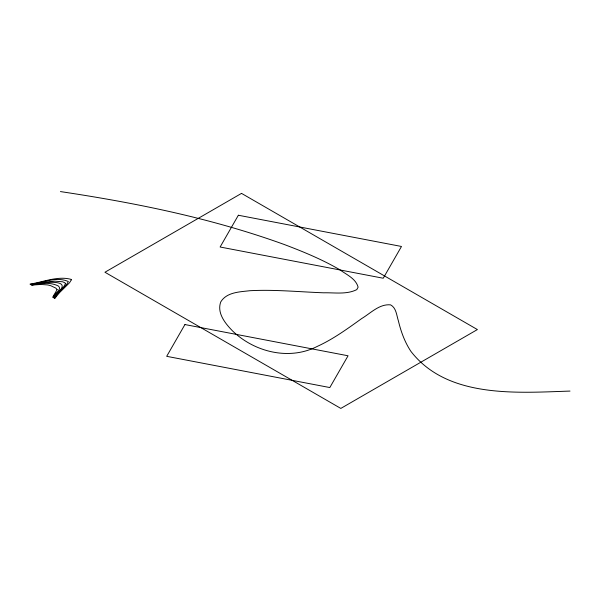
<?xml version="1.0" encoding="UTF-8"?>
<svg xmlns="http://www.w3.org/2000/svg" width="600" height="600" viewBox="0 0 600 600"><rect width="100%" height="100%" fill="white"/><g stroke="black" fill="none" stroke-linecap="round" stroke-linejoin="round"><path stroke-width="0.9" d="M570 391.08C516.945 392.805 447.54 398.603 410.94 351.413C404.775 342.173 400.972 331.635 398.393 320.888C396.57 315.375 396.345 307.913 390.607 304.868C379.395 303.735 370.605 313.237 361.657 318.585C347.46 328.763 333.218 339.142 317.243 346.418C289.365 360.712 254.64 352.163 232.695 331.065C225.353 323.625 216.653 313.005 220.763 301.897C226.71 292.095 239.767 291.9 249.923 290.715C274.53 289.403 299.115 291.9 323.685 292.8C334.635 292.53 346.65 294.728 356.79 289.62L358.118 287.168C355.89 278.618 346.538 274.688 339.99 269.858C322.327 259.515 303.33 251.73 284.228 244.493C211.965 218.333 136.282 202.958 60.435 191.58M71.302 279.855L69.593 282.697L60.015 292.155A136.567 78.847 0 0 0 54.863 298.47L54.435 298.222C57.87 291.817 65.445 287.91 68.332 281.543C56.7 276.165 42.495 282.75 30.428 284.362L30 284.115C43.32 282.06 57.75 275.707 71.085 279.36L71.302 279.855M65.43 283.8L63.96 286.38L54.008 297.975L53.58 297.735A144.142 83.22 0 0 1 57.075 293.153C75.9 277.08 37.17 283.17 31.282 284.858L30.855 284.61L42.96 282.278L54.93 281.168L62.7 281.79L65.01 282.87L65.43 283.8M57.097 289.62L55.328 292.748A113.01 65.25 0 0 0 53.46 295.868L52.733 297.24L53.16 297.487C53.76 293.79 62.76 289.403 58.335 285.998C50.115 281.812 40.373 283.462 31.703 285.097L40.957 284.452L47.43 284.91A16.477 9.51 0 0 1 51.03 285.825L55.867 288.135L57.097 289.62M238.358 215.243L220.118 247.013L383.243 278.235L401.482 246.465L238.358 215.243M184.935 324.555L166.688 356.325L329.82 387.548L348.06 355.778L184.935 324.555M241.522 193.38L104.94 272.235L340.815 408.42L477.397 329.565L241.522 193.38"/></g></svg>
